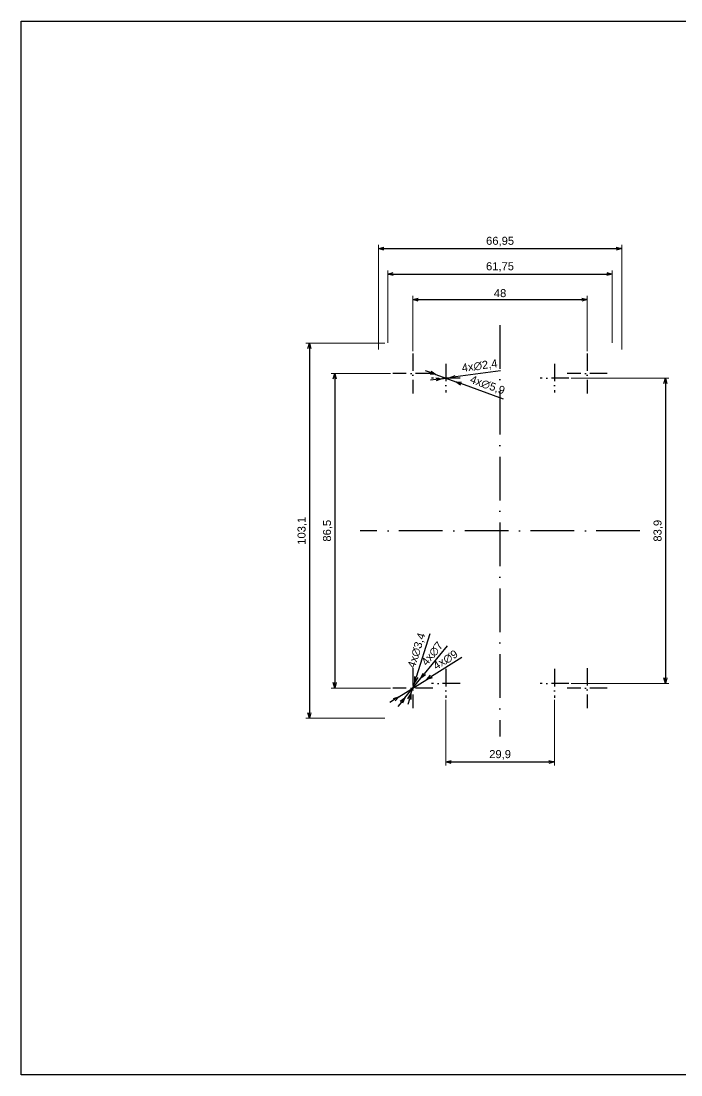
# Paper-space layout 'Base' of a CAD drawing. Header units: millimetres. Extents: x 0 to 414, y 1 to 290.
# Drawn here: x 0.3 to 181.8, y 0.5 to 290.2 of the extents above; entities that cross this region are included whole.
import ezdxf

# ---------------------------------------------------------------- set-up
doc = ezdxf.new("R2010")
doc.units = ezdxf.units.MM
doc.linetypes.add('ACAD_ISO10W100', pattern=[18, 12, -3, 0, -3])
doc.layers.add('MD_Annotation', color=7, linetype='Continuous', lineweight=25)
doc.layers.add('MD_Axes', color=7, linetype='ACAD_ISO10W100', lineweight=25)
doc.layers.add('Tabelka', color=7, linetype='Continuous')
doc.styles.get("Standard").update_dxf_attribs({"font": 'arial.ttf'})
doc.dimstyles.new('ISO-25', dxfattribs={"dimtxt": 2.2, "dimasz": 1.5, "dimexe": 1, "dimexo": 0.625, "dimtad": 1, "dimrnd": 0.05, "dimtxsty": 'Standard', "dimblk": 'OPEN30', "dimcen": 2.5, "dimadec": 0, "dimazin": 0, "dimtfac": 1, "dimtmove": 0, "dimatfit": 3, "dimfxl": 1, "dimlwe": 18, "dimarcsym": 0})

# ---------------------------------------------------------------- blocks, each defined once
blk = doc.blocks.new('_Open30')
at = {"color": 0, "linetype": 'ByBlock', "lineweight": -2}
for p, q in [((-1, 0.27), (0, 0)), ((0, 0), (-1, -0.27)), ((0, 0), (-1, 0))]:
    blk.add_line(p, q, dxfattribs=at)
blk = doc.blocks.new('*D23')
at = {"layer": 'Defpoints', "color": 0, "transparency": 16777216}
for p in [(165.51, 227.66), (98.57, 199.32), (165.51, 199.32)]:
    blk.add_point(p, dxfattribs=at)
at = {"layer": 'MD_Annotation', "color": 0, "lineweight": 18, "transparency": 16777216}
for p, q in [((98.57, 199.95), (98.57, 228.66)), ((165.51, 199.94), (165.51, 228.66))]:
    blk.add_line(p, q, dxfattribs=at)
at = {"layer": 'MD_Annotation', "color": 0, "lineweight": -2, "transparency": 16777216}
blk.add_line((100.07, 227.66), (164.01, 227.66), dxfattribs=at)
at = {"layer": 'MD_Annotation', "color": 0, "lineweight": -2, "transparency": 16777216, "xscale": 1.5, "yscale": 1.5, "zscale": 1.5, "rotation": 180}
blk.add_blockref('_Open30', (98.57, 227.66), dxfattribs=at)
at = {"layer": 'MD_Annotation', "color": 0, "lineweight": -2, "transparency": 16777216, "xscale": 1.5, "yscale": 1.5, "zscale": 1.5}
blk.add_blockref('_Open30', (165.51, 227.66), dxfattribs=at)
at = {"layer": 'MD_Annotation', "color": 0, "transparency": 16777216, "insert": (132.04, 229.61), "char_height": 2.2, "attachment_point": 5}
blk.add_mtext('66,95', dxfattribs=at)
blk = doc.blocks.new('*D24')
at = {"layer": 'Defpoints', "color": 0, "transparency": 16777216}
for p in [(100.95, 201.66), (79.57, 98.56), (100.95, 98.56)]:
    blk.add_point(p, dxfattribs=at)
at = {"layer": 'MD_Annotation', "color": 0, "lineweight": 18, "transparency": 16777216}
for p, q in [((100.33, 201.66), (78.57, 201.66)), ((100.33, 98.56), (78.57, 98.56))]:
    blk.add_line(p, q, dxfattribs=at)
at = {"layer": 'MD_Annotation', "color": 0, "lineweight": -2, "transparency": 16777216}
blk.add_line((79.57, 200.16), (79.57, 100.06), dxfattribs=at)
at = {"layer": 'MD_Annotation', "color": 0, "lineweight": -2, "transparency": 16777216, "xscale": 1.5, "yscale": 1.5, "zscale": 1.5}
for p, rotation in [((79.57, 201.66), 90), ((79.57, 98.56), 270)]:
    blk.add_blockref('_Open30', p, dxfattribs=dict(at, rotation=rotation))
at = {"layer": 'MD_Annotation', "color": 0, "transparency": 16777216, "insert": (77.62, 150.11), "char_height": 2.2, "attachment_point": 5, "rotation": 90}
blk.add_mtext('103,1', dxfattribs=at)
blk = doc.blocks.new('*D25')
at = {"layer": 'Defpoints', "color": 0, "transparency": 16777216}
for p in [(156.04, 213.66), (108.04, 198.86), (156.04, 198.86)]:
    blk.add_point(p, dxfattribs=at)
at = {"layer": 'MD_Annotation', "color": 0, "lineweight": 18, "transparency": 16777216}
for p, q in [((108.04, 199.49), (108.04, 214.66)), ((156.04, 199.49), (156.04, 214.66))]:
    blk.add_line(p, q, dxfattribs=at)
at = {"layer": 'MD_Annotation', "color": 0, "lineweight": -2, "transparency": 16777216}
blk.add_line((109.54, 213.66), (154.54, 213.66), dxfattribs=at)
at = {"layer": 'MD_Annotation', "color": 0, "lineweight": -2, "transparency": 16777216, "xscale": 1.5, "yscale": 1.5, "zscale": 1.5, "rotation": 180}
blk.add_blockref('_Open30', (108.04, 213.66), dxfattribs=at)
at = {"layer": 'MD_Annotation', "color": 0, "lineweight": -2, "transparency": 16777216, "xscale": 1.5, "yscale": 1.5, "zscale": 1.5}
blk.add_blockref('_Open30', (156.04, 213.66), dxfattribs=at)
at = {"layer": 'MD_Annotation', "color": 0, "transparency": 16777216, "insert": (132.04, 215.41), "char_height": 2.2, "attachment_point": 5}
blk.add_mtext('48', dxfattribs=at)
blk = doc.blocks.new('*D26')
at = {"layer": 'Defpoints', "color": 0, "transparency": 16777216}
for p in [(102.54, 193.36), (86.57, 106.86), (102.54, 106.86)]:
    blk.add_point(p, dxfattribs=at)
at = {"layer": 'MD_Annotation', "color": 0, "lineweight": 18, "transparency": 16777216}
for p, q in [((101.92, 193.36), (85.57, 193.36)), ((101.92, 106.86), (85.57, 106.86))]:
    blk.add_line(p, q, dxfattribs=at)
at = {"layer": 'MD_Annotation', "color": 0, "lineweight": -2, "transparency": 16777216}
blk.add_line((86.57, 191.86), (86.57, 108.36), dxfattribs=at)
at = {"layer": 'MD_Annotation', "color": 0, "lineweight": -2, "transparency": 16777216, "xscale": 1.5, "yscale": 1.5, "zscale": 1.5}
for p, rotation in [((86.57, 193.36), 90), ((86.57, 106.86), 270)]:
    blk.add_blockref('_Open30', p, dxfattribs=dict(at, rotation=rotation))
at = {"layer": 'MD_Annotation', "color": 0, "transparency": 16777216, "insert": (84.62, 150.11), "char_height": 2.2, "attachment_point": 5, "rotation": 90}
blk.add_mtext('86,5', dxfattribs=at)
blk = doc.blocks.new('*D27')
at = {"layer": 'Defpoints', "color": 0, "transparency": 16777216}
for p in [(150.94, 192.06), (150.94, 108.16), (177.51, 108.16)]:
    blk.add_point(p, dxfattribs=at)
at = {"layer": 'MD_Annotation', "color": 0, "lineweight": 18, "transparency": 16777216}
for p, q in [((151.57, 192.06), (178.51, 192.06)), ((151.57, 108.16), (178.51, 108.16))]:
    blk.add_line(p, q, dxfattribs=at)
at = {"layer": 'MD_Annotation', "color": 0, "lineweight": -2, "transparency": 16777216}
blk.add_line((177.51, 190.56), (177.51, 109.66), dxfattribs=at)
at = {"layer": 'MD_Annotation', "color": 0, "lineweight": -2, "transparency": 16777216, "xscale": 1.5, "yscale": 1.5, "zscale": 1.5}
for p, rotation in [((177.51, 192.06), 90), ((177.51, 108.16), 270)]:
    blk.add_blockref('_Open30', p, dxfattribs=dict(at, rotation=rotation))
at = {"layer": 'MD_Annotation', "color": 0, "transparency": 16777216, "insert": (175.56, 150.11), "char_height": 2.2, "attachment_point": 5, "rotation": 90}
blk.add_mtext('83,9', dxfattribs=at)
blk = doc.blocks.new('*D28')
at = {"layer": 'Defpoints', "color": 0, "transparency": 16777216}
for p in [(117.09, 104.21), (146.99, 104.21), (146.99, 86.56)]:
    blk.add_point(p, dxfattribs=at)
at = {"layer": 'MD_Annotation', "color": 0, "lineweight": 18, "transparency": 16777216}
for p, q in [((117.09, 103.59), (117.09, 85.56)), ((146.99, 103.59), (146.99, 85.56))]:
    blk.add_line(p, q, dxfattribs=at)
at = {"layer": 'MD_Annotation', "color": 0, "lineweight": -2, "transparency": 16777216}
blk.add_line((118.59, 86.56), (145.49, 86.56), dxfattribs=at)
at = {"layer": 'MD_Annotation', "color": 0, "lineweight": -2, "transparency": 16777216, "xscale": 1.5, "yscale": 1.5, "zscale": 1.5, "rotation": 180}
blk.add_blockref('_Open30', (117.09, 86.56), dxfattribs=at)
at = {"layer": 'MD_Annotation', "color": 0, "lineweight": -2, "transparency": 16777216, "xscale": 1.5, "yscale": 1.5, "zscale": 1.5}
blk.add_blockref('_Open30', (146.99, 86.56), dxfattribs=at)
at = {"layer": 'MD_Annotation', "color": 0, "transparency": 16777216, "insert": (132.04, 88.51), "char_height": 2.2, "attachment_point": 5}
blk.add_mtext('29,9', dxfattribs=at)
blk = doc.blocks.new('*D29')
at = {"layer": 'Defpoints', "color": 0, "transparency": 16777216}
for p in [(162.9, 220.66), (101.13, 201.17), (162.9, 201.17)]:
    blk.add_point(p, dxfattribs=at)
at = {"layer": 'MD_Annotation', "color": 0, "lineweight": 18, "transparency": 16777216}
for p, q in [((101.13, 201.8), (101.13, 221.66)), ((162.9, 201.8), (162.9, 221.66))]:
    blk.add_line(p, q, dxfattribs=at)
at = {"layer": 'MD_Annotation', "color": 0, "lineweight": -2, "transparency": 16777216}
blk.add_line((102.63, 220.66), (161.4, 220.66), dxfattribs=at)
at = {"layer": 'MD_Annotation', "color": 0, "lineweight": -2, "transparency": 16777216, "xscale": 1.5, "yscale": 1.5, "zscale": 1.5, "rotation": 180}
blk.add_blockref('_Open30', (101.13, 220.66), dxfattribs=at)
at = {"layer": 'MD_Annotation', "color": 0, "lineweight": -2, "transparency": 16777216, "xscale": 1.5, "yscale": 1.5, "zscale": 1.5}
blk.add_blockref('_Open30', (162.9, 220.66), dxfattribs=at)
at = {"layer": 'MD_Annotation', "color": 0, "transparency": 16777216, "insert": (132.02, 222.61), "char_height": 2.2, "attachment_point": 5}
blk.add_mtext('61,75', dxfattribs=at)
blk = doc.blocks.new('*D30')
at = {"layer": 'Defpoints', "color": 0, "transparency": 16777216}
for p in [(111.86, 109.24), (104.22, 104.48)]:
    blk.add_point(p, dxfattribs=at)
at = {"layer": 'MD_Annotation', "color": 0, "lineweight": -2, "transparency": 16777216}
for p, q in [((121.56, 115.28), (113.13, 110.03)), ((104.22, 104.48), (111.86, 109.24)), ((102.95, 103.69), (101.68, 102.9))]:
    blk.add_line(p, q, dxfattribs=at)
at = {"layer": 'MD_Annotation', "color": 0, "lineweight": -2, "transparency": 16777216, "xscale": 1.5, "yscale": 1.5, "zscale": 1.5}
for p, rotation in [((111.86, 109.24), 211.9179652090367), ((104.22, 104.48), 31.91796520903668)]:
    blk.add_blockref('_Open30', p, dxfattribs=dict(at, rotation=rotation))
at = {"layer": 'MD_Annotation', "color": 0, "transparency": 16777216, "insert": (117.02, 114.59), "char_height": 2.2, "attachment_point": 5, "rotation": 31.918}
blk.add_mtext('4x∅9', dxfattribs=at)
blk = doc.blocks.new('*D31')
at = {"layer": 'Defpoints', "color": 0, "transparency": 16777216}
for p in [(110.25, 109.58), (105.84, 104.14)]:
    blk.add_point(p, dxfattribs=at)
at = {"layer": 'MD_Annotation', "color": 0, "lineweight": -2, "transparency": 16777216}
for p, q in [((117.44, 118.45), (111.19, 110.75)), ((105.84, 104.14), (110.25, 109.58)), ((104.89, 102.98), (103.95, 101.81))]:
    blk.add_line(p, q, dxfattribs=at)
at = {"layer": 'MD_Annotation', "color": 0, "lineweight": -2, "transparency": 16777216, "xscale": 1.5, "yscale": 1.5, "zscale": 1.5}
for p, rotation in [((110.25, 109.58), 230.9545481129024), ((105.84, 104.14), 50.95454811290234)]:
    blk.add_blockref('_Open30', p, dxfattribs=dict(at, rotation=rotation))
at = {"layer": 'MD_Annotation', "color": 0, "transparency": 16777216, "insert": (113.38, 116.32), "char_height": 2.2, "attachment_point": 5, "rotation": 50.9545}
blk.add_mtext('4x∅7', dxfattribs=at)
blk = doc.blocks.new('*D32')
at = {"layer": 'Defpoints', "color": 0, "transparency": 16777216}
for p in [(108.55, 108.48), (107.53, 105.24)]:
    blk.add_point(p, dxfattribs=at)
at = {"layer": 'MD_Annotation', "color": 0, "lineweight": -2, "transparency": 16777216}
for p, q in [((112.73, 121.81), (109, 109.91)), ((107.53, 105.24), (108.55, 108.48)), ((107.08, 103.81), (106.63, 102.38))]:
    blk.add_line(p, q, dxfattribs=at)
at = {"layer": 'MD_Annotation', "color": 0, "lineweight": -2, "transparency": 16777216, "xscale": 1.5, "yscale": 1.5, "zscale": 1.5}
for p, rotation in [((108.55, 108.48), 252.5724456372972), ((107.53, 105.24), 72.57244563729726)]:
    blk.add_blockref('_Open30', p, dxfattribs=dict(at, rotation=rotation))
at = {"layer": 'MD_Annotation', "color": 0, "transparency": 16777216, "insert": (109.2, 117.17), "char_height": 2.2, "attachment_point": 5, "rotation": 72.5724}
blk.add_mtext('4x∅3,4', dxfattribs=at)
blk = doc.blocks.new('*D33')
at = {"layer": 'Defpoints', "color": 0, "transparency": 16777216}
for p in [(114.32, 193.06), (119.87, 191.06)]:
    blk.add_point(p, dxfattribs=at)
at = {"layer": 'MD_Annotation', "color": 0, "lineweight": -2, "transparency": 16777216}
for p, q in [((112.91, 193.57), (111.49, 194.08)), ((114.32, 193.06), (119.87, 191.06)), ((133.02, 186.32), (121.28, 190.55))]:
    blk.add_line(p, q, dxfattribs=at)
at = {"layer": 'MD_Annotation', "color": 0, "lineweight": -2, "transparency": 16777216, "xscale": 1.5, "yscale": 1.5, "zscale": 1.5}
for p, rotation in [((114.32, 193.06), 340.1634558690137), ((119.87, 191.06), 160.1634558690137)]:
    blk.add_blockref('_Open30', p, dxfattribs=dict(at, rotation=rotation))
at = {"layer": 'MD_Annotation', "color": 0, "transparency": 16777216, "insert": (128.53, 190.04), "char_height": 2.2, "attachment_point": 5, "rotation": 340.1635}
blk.add_mtext('4x∅5,9', dxfattribs=at)
blk = doc.blocks.new('*D34')
at = {"layer": 'Defpoints', "color": 0, "transparency": 16777216}
for p in [(115.9, 191.9), (118.28, 192.22)]:
    blk.add_point(p, dxfattribs=at)
at = {"layer": 'MD_Annotation', "color": 0, "lineweight": -2, "transparency": 16777216}
for p, q in [((132.12, 194.1), (119.77, 192.42)), ((114.42, 191.7), (112.93, 191.5)), ((115.9, 191.9), (118.28, 192.22))]:
    blk.add_line(p, q, dxfattribs=at)
at = {"layer": 'MD_Annotation', "color": 0, "lineweight": -2, "transparency": 16777216, "xscale": 1.5, "yscale": 1.5, "zscale": 1.5}
for p, rotation in [((115.9, 191.9), 7.724414091861043), ((118.28, 192.22), 187.724414091861)]:
    blk.add_blockref('_Open30', p, dxfattribs=dict(at, rotation=rotation))
at = {"layer": 'MD_Annotation', "color": 0, "transparency": 16777216, "insert": (126.42, 195.33), "char_height": 2.2, "attachment_point": 5, "rotation": 7.7244}
blk.add_mtext('4x∅2,4', dxfattribs=at)

psp = doc.layouts.new('Base')

# ---------------------------------------------------------------- linework, layer by layer
at = {"layer": 'MD_Axes'}
for p, q in [((132.016, 206.662), (132.016, 93.562)), ((170.511, 150.112), (93.571, 150.112))]:
    psp.add_line(p, q, dxfattribs=at)
at = {"layer": 'MD_Axes', "ltscale": 0.4}
for p, q in [((108.041, 198.862), (108.041, 187.862)), ((156.041, 198.862), (156.041, 187.862)), ((117.091, 196.012), (117.091, 188.112)), ((146.991, 196.012), (146.991, 188.112)), ((113.541, 193.362), (102.541, 193.362)), ((121.041, 192.062), (113.141, 192.062)), ((150.941, 192.062), (143.041, 192.062)), ((161.541, 193.362), (150.541, 193.362)), ((108.041, 112.362), (108.041, 101.362)), ((117.091, 112.112), (117.091, 104.212)), ((146.991, 112.112), (146.991, 104.212)), ((156.041, 112.362), (156.041, 101.362)), ((121.041, 108.162), (113.141, 108.162)), ((150.941, 108.162), (143.041, 108.162)), ((113.541, 106.862), (102.541, 106.862)), ((161.541, 106.862), (150.541, 106.862))]:
    psp.add_line(p, q, dxfattribs=at)
at = {"layer": 'Tabelka'}
psp.add_lwpolyline([(0.254, 290.205), (413.511, 290.205), (413.511, 0.533), (0.254, 0.533)], close=True, dxfattribs=at)

# ---------------------------------------------------------------- dimensions: what is measured, and where the dimension line sits
at = {"layer": 'MD_Annotation'}
for base, p1, p2, angle, picture, middle in [((165.511, 227.662), (98.571, 199.32), (165.511, 199.32), 180, '*D23', (132.041, 229.609)), ((162.902, 220.662), (101.131, 201.173), (162.902, 201.173), 180, '*D29', (132.016, 222.609)), ((79.571, 98.562), (100.951, 201.662), (100.951, 98.562), 270, '*D24', (77.624, 150.112))]:
    dim = psp.add_linear_dim(base=base, p1=p1, p2=p2, angle=angle, dimstyle='ISO-25', override={"dimlfac": -1}, dxfattribs=at)
    dim.commit()
    dim.dimension.update_dxf_attribs({"geometry": picture, "text_midpoint": middle})
for base, p1, p2, picture, middle in [((156.041, 213.662), (108.041, 198.862), (156.041, 198.862), '*D25', (132.041, 215.41)), ((146.991, 86.562), (117.091, 104.212), (146.991, 104.212), '*D28', (132.041, 88.509))]:
    dim = psp.add_linear_dim(base=base, p1=p1, p2=p2, dimstyle='ISO-25', dxfattribs=at)
    dim.commit()
    dim.dimension.update_dxf_attribs({"geometry": picture, "text_midpoint": middle})
for p1, p2, override, picture, middle in [((115.902, 191.901), (118.28, 192.223), {"dimlfac": -1}, '*D34', (126.689, 193.364)), ((107.532, 105.24), (108.55, 108.484), {"dimlfac": -1, "dimpost": ''}, '*D32', (111.092, 116.58))]:
    dim = psp.add_diameter_dim_2p(p1=p1, p2=p2, text='4x<>', dimstyle='ISO-25', override=override, dxfattribs=at)
    dim.commit()
    dim.dimension.update_dxf_attribs({"geometry": picture, "text_midpoint": middle})
for p1, p2, override, picture, middle in [((114.316, 193.063), (119.866, 191.061), {"dimlfac": -1}, '*D33', (127.855, 188.179)), ((105.836, 104.144), (110.246, 109.58), {"dimlfac": -1, "dimpost": ''}, '*D31', (114.787, 115.179)), ((104.221, 104.483), (111.861, 109.241), {"dimlfac": -1, "dimpost": ''}, '*D30', (117.981, 113.053))]:
    dim = psp.add_diameter_dim_2p(p1=p1, p2=p2, text='4x<>', dimstyle='ISO-25', override=override, dxfattribs=at)
    dim.commit()
    dim.dimension.update_dxf_attribs({"geometry": picture, "text_midpoint": middle, "dimtype": 163})
for base, p1, p2, picture, middle in [((86.571, 106.862), (102.541, 193.362), (102.541, 106.862), '*D26', (84.624, 150.112)), ((177.511, 108.162), (150.941, 192.062), (150.941, 108.162), '*D27', (175.564, 150.112))]:
    dim = psp.add_linear_dim(base=base, p1=p1, p2=p2, angle=90, dimstyle='ISO-25', dxfattribs=at)
    dim.commit()
    dim.dimension.update_dxf_attribs({"geometry": picture, "text_midpoint": middle})

doc.saveas('drawing.dxf')
